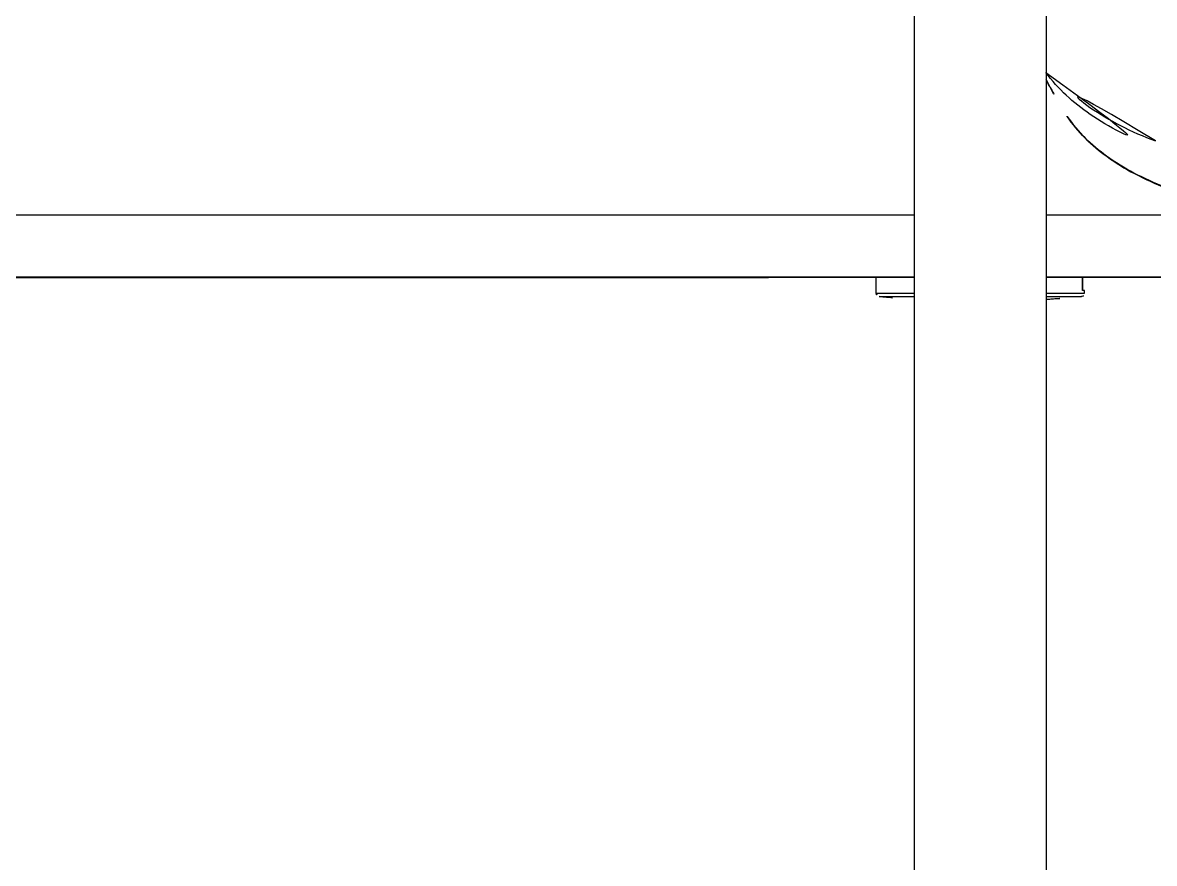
# Model space of a CAD drawing. Extents: x 16296684858 to 16296688009, y -37409618718 to -37409616409.
# Drawn here: x 16296685675.7 to 16296685838.6, y -37409616799.7 to -37409616678.7 of the extents above; entities that cross this region are included whole.
import ezdxf

# ---------------------------------------------------------------- set-up
doc = ezdxf.new("R2010")
doc.units = 0
doc.header["$LTSCALE"] = 10
doc.header["$MEASUREMENT"] = 0
doc.layers.get('0').update_dxf_attribs({"linetype": 'CONTINUOUS'})

msp = doc.modelspace()

# ---------------------------------------------------------------- linework, layer by layer
at = {"color": 7, "linetype": 'Continuous'}
for p, q in [((16296685804.035749, -37409617025.343498), (16296685804.0359, -37409616625.343498)), ((16296685823.035749, -37409617025.343498), (16296685823.0359, -37409616625.343498)), ((16296685826.037491, -37409616692.171272), (16296685826.02309, -37409616692.149307)), ((16296685549.659849, -37409616706.361549), (16296685804.03587, -37409616706.361549)), ((16296685823.03587, -37409616706.361549), (16296685927.411949, -37409616706.361549)), ((16296685549.55859, -37409616715.339119), (16296685783.035891, -37409616715.339119)), ((16296685804.03587, -37409616715.28978), (16296685549.563881, -37409616715.28978)), ((16296685783.0359, -37409616715.339104), (16296685783.0359, -37409616715.325996)), ((16296685783.087219, -37409616715.322792), (16296685783.082939, -37409616715.323143)), ((16296685783.131729, -37409616715.321564), (16296685783.22471, -37409616715.319733)), ((16296685783.22471, -37409616715.319733), (16296685783.361111, -37409616715.317917)), ((16296685783.361111, -37409616715.317917), (16296685783.539351, -37409616715.316254)), ((16296685783.539351, -37409616715.316254), (16296685783.75815, -37409616715.314842)), ((16296685783.75815, -37409616715.314842), (16296685784.013639, -37409616715.313759)), ((16296685784.013639, -37409616715.313759), (16296685784.299471, -37409616715.313103)), ((16296685784.299471, -37409616715.313103), (16296685804.03587, -37409616715.312927)), ((16296685798.5359, -37409616717.593407), (16296685798.5359, -37409616715.312927)), ((16296685927.506161, -37409616715.28978), (16296685823.03587, -37409616715.28978)), ((16296685823.03587, -37409616715.312927), (16296685842.736521, -37409616715.313026)), ((16296685828.23284, -37409616715.312927), (16296685828.23284, -37409616717.2435)), ((16296685828.235901, -37409616717.2435), (16296685828.235901, -37409616715.312927)), ((16296685798.5359, -37409616717.593407), (16296685804.03587, -37409616717.593407)), ((16296685823.03587, -37409616717.593407), (16296685828.5359, -37409616717.593407)), ((16296685828.5359, -37409616717.2435), (16296685828.23284, -37409616717.2435)), ((16296685828.5359, -37409616717.593407), (16296685828.5359, -37409616717.2435)), ((16296685798.98431, -37409616718.090736), (16296685804.03587, -37409616718.090736)), ((16296685823.03587, -37409616718.090736), (16296685828.08749, -37409616718.090736))]:
    msp.add_line(p, q, dxfattribs=at)
msp.add_lwpolyline([(16296685783.082939, -37409616715.323143), (16296685783.10239, -37409616715.322403), (16296685783.131729, -37409616715.321564)], dxfattribs=at)
for centre, radius, start, end in [((16296685870.32029, -37409616663.146568), 52.947159, 206.67007897, 213.2140183), ((16296685783.0357, -37409616714.839943), 0.486072, 270.02338657, 275.88231646), ((16296685783.035669, -37409616714.851051), 0.488052, 270.0276486, 276.28083976), ((16296685783.351971, -37409616724.885223), 9.566352, 91.12513874, 91.28123395), ((16296685784.329309, -37409616820.411743), 105.098466, 90.20272072, 90.45626092), ((16296685784.529819, -37409616877.019882), 161.706966, 89.99781434, 90.20283), ((16296685799.0359, -37409616717.593407), 0.5, 180, 264.07744844), ((16296685828.0359, -37409616717.593407), 0.5, 275.92255156, 0), ((16296685813.5359, -37409616577.818497), 141.025, 264.07744844, 266.13730006), ((16296685813.5359, -37409616577.818497), 141.025, 273.86269994, 275.92255156)]:
    msp.add_arc(centre, radius, start, end, dxfattribs=at)
for points, knots in [([(16296685822.965771, -37409616685.865227), (16296685824.67749, -37409616688.22847), (16296685828.19175, -37409616691.35704), (16296685833.710541, -37409616694.576073), (16296685836.906151, -37409616695.961189), (16296685838.592581, -37409616696.592682)], [0, 0, 0, 0, 0.4567057819, 0.718156538, 1, 1, 1, 1]), ([(16296685838.711149, -37409616695.691559), (16296685836.993561, -37409616695.048347), (16296685833.74324, -37409616693.634743), (16296685828.15571, -37409616690.342934), (16296685824.620899, -37409616687.126518), (16296685822.936529, -37409616684.699867)], [0, 0, 0, 0, 0.2827817949, 0.5445547904, 1, 1, 1, 1]), ([(16296685826.037491, -37409616692.171257), (16296685827.52886, -37409616694.440567), (16296685830.706699, -37409616697.462646), (16296685835.77092, -37409616700.555443), (16296685840.337641, -37409616702.614952), (16296685845.39382, -37409616704.260651), (16296685852.73864, -37409616705.883347), (16296685862.3633, -37409616706.679131), (16296685871.9881, -37409616705.884956), (16296685879.33317, -37409616704.263481), (16296685884.38962, -37409616702.618629), (16296685888.956659, -37409616700.559883), (16296685894.021379, -37409616697.467949), (16296685897.199711, -37409616694.446404), (16296685898.69146, -37409616692.177361)], [0, 0, 0, 0, 0.1009839136, 0.1585616233, 0.2206482841, 0.2867188401, 0.3559891521, 0.5000005865, 0.6440119124, 0.7132820914, 0.7793524735, 0.8414389136, 0.8990163951, 1, 1, 1, 1]), ([(16296685898.691429, -37409616692.177353), (16296685897.21883, -37409616694.416893), (16296685894.06386, -37409616697.402946), (16296685889.031231, -37409616700.468193), (16296685884.463961, -37409616702.521759), (16296685879.39724, -37409616704.166069), (16296685872.02602, -37409616705.789436), (16296685862.362961, -37409616706.584641), (16296685852.70015, -37409616705.787727), (16296685845.329559, -37409616704.163139), (16296685840.26339, -37409616702.518143), (16296685835.696671, -37409616700.46389), (16296685830.66452, -37409616697.397774), (16296685827.5098, -37409616694.411201), (16296685826.03751, -37409616692.171272)], [0, 0, 0, 0, 0.0997873771, 0.1572234654, 0.2193746986, 0.2856559035, 0.355232238, 0.5000053504, 0.6447738728, 0.7143463638, 0.7806231527, 0.8427708259, 0.9002066967, 1, 1, 1, 1]), ([(16296685783.138069, -37409616715.321259), (16296685783.123301, -37409616715.321587), (16296685783.09873, -37409616715.32283), (16296685783.064211, -37409616715.322083), (16296685783.04948, -37409616715.326317), (16296685783.036011, -37409616715.323792), (16296685783.0359, -37409616715.325996)], [0, 0, 0, 0, 0.4331643014, 0.7455245764, 0.9350000119, 1, 1, 1, 1]), ([(16296685783.49229, -37409616715.316597), (16296685783.459419, -37409616715.316879), (16296685783.350031, -37409616715.317909), (16296685783.240641, -37409616715.319206), (16296685783.164129, -37409616715.320709)], [0, 0, 0, 0, 0.3004456844, 1, 1, 1, 1])]:
    msp.add_open_spline(points, degree=3, knots=knots, dxfattribs=at)

doc.saveas('drawing.dxf')
